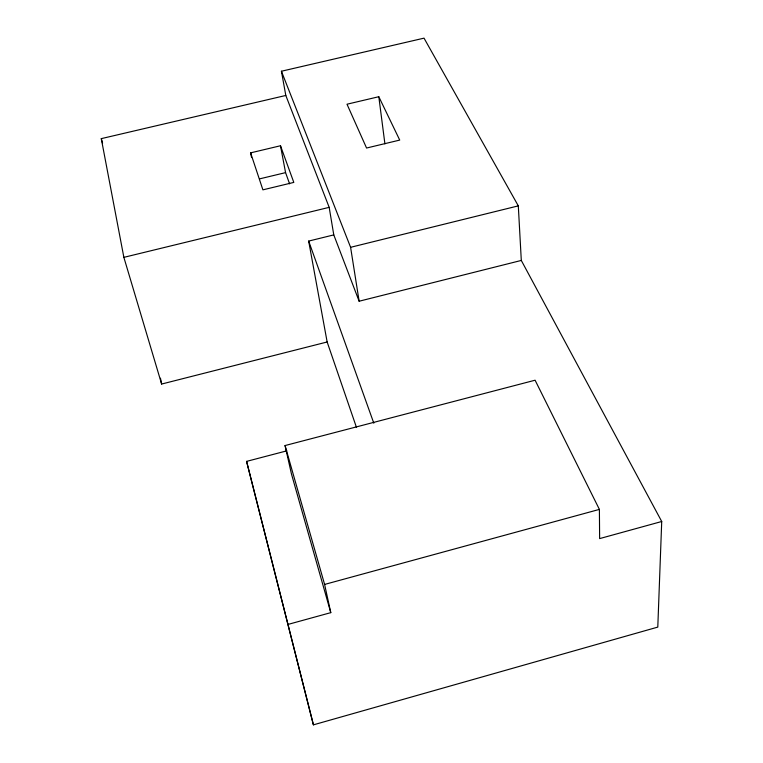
<?xml version="1.0" encoding="UTF-8"?>
<svg xmlns="http://www.w3.org/2000/svg" width="763" height="763" viewBox="0 0 763 763"><rect width="100%" height="100%" fill="white"/><g stroke="black" fill="none" stroke-linecap="round" stroke-linejoin="round"><path stroke-width="1.14" d="M521.301 260.441L359.135 301.223L333.784 234.899L329.177 207.345L285.81 95.461L281.423 71.236L424.028 38.15L518.306 205.867L521.301 260.441L661.721 521.501L657.792 627.1L313.412 724.85L246.583 461.386L286.84 450.838M287.813 624.477L330.78 612.651L324.599 584.439L285.047 445.554L535.092 380.212L599.394 509.398L599.632 538.602L661.721 521.501M324.599 584.439L599.394 509.398M285.81 95.461L101.279 138.637L123.864 257.35L161.632 384.047L327.146 341.986L356.502 427.49M281.423 71.236L350.599 247.307L518.306 205.867M327.146 341.986L308.672 241.079L333.784 234.899M123.864 257.35L329.177 207.345M259.573 178.876L285.572 172.629L289.597 183.845M250.617 152.858L280.488 145.752L293.803 182.405L262.901 189.844L250.617 152.858L251.58 157.521M378.81 96.72L347.003 104.216L366.564 148.032L399.726 140.087L378.81 96.72L384.914 143.883M308.672 241.079L373.813 423.188M101.279 138.637L102.595 143.186M330.78 612.651L291.428 473.871L285.047 445.554M246.583 461.386L313.412 724.85M160.459 378.2L161.632 384.047M280.488 145.752L285.572 172.629M350.599 247.307L359.135 301.223"/></g></svg>
